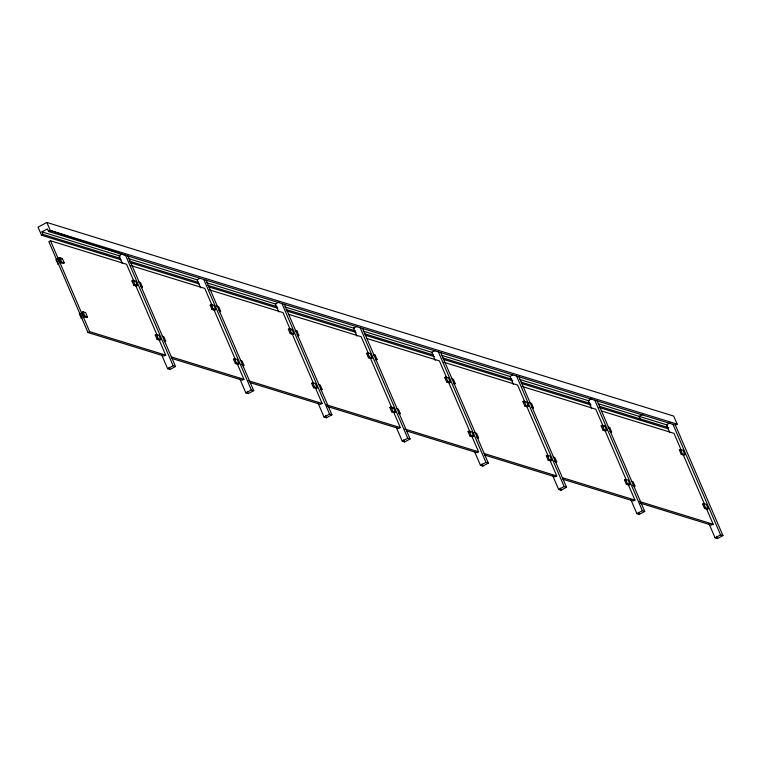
<?xml version="1.0" encoding="UTF-8"?>
<svg xmlns="http://www.w3.org/2000/svg" width="761" height="761" viewBox="0 0 761 761"><rect width="100%" height="100%" fill="white"/><g stroke="black" fill="none" stroke-linecap="round" stroke-linejoin="round"><path stroke-width="1.14" d="M120.238 258.283L43.035 234.436L41.922 231.867L47.429 228.918L48.533 231.487L675.359 425.104L677.157 424.143L673.675 416.067L46.849 222.44L38.05 227.159L41.532 235.235L121.018 259.796M41.532 235.235L43.035 234.436M677.157 424.143L50.331 230.516L48.533 231.487L50.806 230.669L125.08 255.125M134.031 281.57L126.573 264.267L50.502 240.771L48.856 241.656L88 332.538L164.072 356.043L165.717 355.159L159.192 340.005M58.283 264.295L55.914 259.767L57.018 259.178M59.767 257.703L58.664 258.293L60.557 262.678L61.66 262.088L64.219 262.878L62.326 258.493L59.767 257.703L61.66 262.088M61.222 259.082L62.326 258.493M57.807 264.153L58.901 263.563M64.219 262.878L63.115 263.468L59.368 262.307L57.484 257.931L60.043 258.721M122.616 253.689L118.944 255.658L122.388 263.639M131.948 280.923L133.042 280.333L135.601 281.132L137.494 285.508L136.39 286.098L133.831 285.308L131.948 280.923L132.414 281.075M81.57 318.383L79.211 313.855L80.314 313.266M81.96 312.381L83.063 311.791L85.622 312.581L87.505 316.966L86.412 317.556L83.853 316.766L81.96 312.381L82.435 312.524M133.831 285.308L134.935 284.719L137.494 285.508M81.094 318.241L82.198 317.651M83.853 316.766L84.947 316.176L87.505 316.966M141.318 287.629L142.421 287.04L140.528 282.654L138.825 282.122M88 332.538L89.646 331.653L165.717 355.159M199.905 278.336L197.156 279.82L200.59 287.801M210.15 305.085L211.254 304.495L213.812 305.285L215.696 309.67L214.592 310.26L212.034 309.47L210.15 305.085L210.626 305.228M155.234 335.011L156.338 334.421L158.897 335.211L160.78 339.596L159.686 340.186L157.127 339.396L155.234 335.011L155.71 335.154M212.034 309.47L213.137 308.88L215.696 309.67M157.127 339.396L158.221 338.807L160.78 339.596M219.529 311.782L220.623 311.192L218.74 306.807L216.181 306.017M164.614 341.708L165.717 341.118L163.824 336.733L162.122 336.21M279.021 302.003L275.358 303.972L278.792 311.953M161.579 354.645L167.639 368.724L173.147 365.775L175.515 366.507L127.924 256M167.639 368.724L170.007 369.456L175.515 366.507M288.352 329.237L289.456 328.647L292.015 329.446L293.898 333.822L292.804 334.412L290.245 333.622L288.352 329.237L288.828 329.389M233.446 359.173L234.54 358.583L237.099 359.373L238.992 363.758L237.889 364.348L235.33 363.558L233.446 359.173L233.912 359.316M290.436 329.884L291.539 329.294M290.911 330.036L292.015 329.446M290.245 333.622L291.339 333.033L293.898 333.822M235.33 363.558L236.433 362.959L238.992 363.758M295.839 331.558L296.942 330.968L298.835 335.354L297.732 335.943M242.816 365.87L243.92 365.28L242.027 360.895L240.324 360.362M236.937 363.083L243.929 379.311L242.274 380.196L171.881 358.45M357.232 326.165L353.561 328.134L357.004 336.115M239.782 378.797L245.851 392.885L251.349 389.936L253.717 390.669L206.126 280.162M245.851 392.885L248.219 393.618L253.717 390.669M366.564 353.399L367.658 352.809L370.217 353.599L372.11 357.984L371.007 358.574L368.448 357.784L366.564 353.399L367.03 353.542M311.649 383.325L312.742 382.735L315.311 383.525L317.194 387.91L316.091 388.5L313.532 387.71L311.649 383.325L312.124 383.477M368.448 357.784L369.551 357.194L372.11 357.984M313.532 387.71L314.635 387.121L317.194 387.91M374.051 355.71L375.144 355.121L377.037 359.506L375.934 360.096M321.028 390.022L322.122 389.432L320.238 385.047L318.526 384.524M315.14 387.235L322.131 403.473L320.476 404.357L250.084 382.612M435.435 350.317L431.772 352.286L435.206 360.267M317.984 402.959L324.053 417.038L329.551 414.089L331.92 414.821L284.329 304.324M324.053 417.038L326.421 417.77L331.92 414.821M444.766 377.551L445.87 376.961L448.429 377.76L450.312 382.136L449.209 382.726L446.65 381.936L444.766 377.551L445.242 377.703M389.851 407.487L390.954 406.897L393.513 407.687L395.397 412.072L394.303 412.662L391.744 411.872L389.851 407.487L390.326 407.63M392.41 408.276L393.513 407.687M446.65 381.936L447.753 381.347L450.312 382.136M391.744 411.872L392.838 411.273L395.397 412.072M454.146 384.257L455.24 383.668L453.356 379.282L451.644 378.75M399.23 414.184L400.334 413.594L398.441 409.209L396.738 408.676M393.808 412.481L400.334 427.625L398.688 428.51L327.154 406.412M512.724 374.964L509.975 376.448L513.409 384.429M396.196 427.111L402.255 441.199L407.763 438.25L410.131 438.983L362.54 328.476M402.255 441.199L404.624 441.932L410.131 438.983M522.969 401.713L524.072 401.123L526.631 401.913L528.514 406.298L527.421 406.888L524.862 406.098L522.969 401.713L523.444 401.856M468.063 431.639L469.156 431.049L471.715 431.839L473.608 436.224L472.505 436.814L469.946 436.024L468.063 431.639L468.529 431.791M524.862 406.098L525.956 405.508L528.514 406.298M469.946 436.024L471.049 435.435L473.608 436.224M532.348 408.41L533.451 407.82L531.558 403.435L529 402.645M477.432 438.336L478.536 437.746L476.643 433.361L474.084 432.571M472.02 436.633L478.545 451.787L476.89 452.671L406.498 430.926M591.849 398.631L588.177 400.6L591.62 408.581M474.398 451.273L480.467 465.351L485.965 462.403L488.334 463.135L440.743 352.638M480.467 465.351L482.835 466.084L488.334 463.135M601.18 425.865L602.274 425.275L604.833 426.074L606.726 430.45L605.623 431.049L603.064 430.25L601.18 425.865L601.647 426.017M546.265 455.801L547.359 455.211L549.927 456.001L551.811 460.386L550.707 460.976L548.148 460.186L546.265 455.801L546.74 455.944M603.739 426.664L604.833 426.074M603.064 430.25L604.167 429.661L606.726 430.45M548.148 460.186L549.252 459.596L551.811 460.386M608.667 428.186L609.761 427.596L611.654 431.982L610.55 432.571M642.798 414.374L639.135 416.343L640.239 418.902M555.644 462.498L556.738 461.908L554.855 457.523L553.142 456.99M549.756 459.711L556.748 475.939L555.092 476.824L484.7 455.078M670.051 422.793L666.389 424.762L669.823 432.743M552.6 475.425L558.669 489.513L564.167 486.564L566.536 487.297L518.945 376.79M558.669 489.513L561.038 490.246L566.536 487.297M679.383 450.027L680.486 449.437L683.045 450.227L684.929 454.612L683.825 455.202L681.266 454.412L679.383 450.027L679.858 450.17M624.467 479.953L625.571 479.363L628.129 480.153L630.013 484.538L628.919 485.128L626.36 484.338L624.467 479.953L624.943 480.105M681.266 454.412L682.37 453.822L684.929 454.612M626.36 484.338L627.454 483.749L630.013 484.538M633.846 486.65L634.95 486.06L633.057 481.675L631.354 481.152M627.958 483.863L634.95 500.101L633.304 500.985L562.902 479.24M630.812 499.587L636.871 513.665L642.379 510.717L644.748 511.449L597.157 400.952M636.871 513.665L639.24 514.398L644.748 511.449M702.669 504.115L703.773 503.525L706.332 504.315L708.225 508.7L707.121 509.29L704.562 508.5L702.669 504.115L703.145 504.258M704.562 508.5L705.666 507.91L708.225 508.7M706.636 509.109L713.162 524.253L711.506 525.138L639.972 503.04M709.014 523.739L715.083 537.827L720.581 534.878L722.95 535.611L675.359 425.104M715.083 537.827L717.452 538.56L722.95 535.611M41.922 231.867L120.267 256.067M128.209 258.521L197.47 279.915M206.554 282.721L275.815 304.115M284.899 306.921L354.15 328.314M363.235 331.121L432.495 352.514M441.58 355.32L509.699 376.362M519.915 379.511L589.176 400.904M598.26 403.71L667.654 425.152M129.322 261.09L198.573 282.483M207.658 285.289L276.918 306.673M286.003 309.48L355.254 330.873M364.338 333.679L433.599 355.073M442.683 357.879L511.934 379.273M521.019 382.079L590.279 403.473M599.364 406.279L668.757 427.72M130.102 262.602L199.372 283.996M208.457 286.802L277.727 308.195M286.811 311.002L356.081 332.405M365.166 335.201L434.436 356.605M443.52 359.411L512.781 380.804M521.865 383.611L591.135 405.004M599.088 407.468L668.358 428.862M130.978 265.627L204.785 288.419L212.233 305.732M209.189 289.779L282.987 312.581L289.97 328.8M288.524 314.293L361.19 336.733L368.181 352.961M366.735 338.445L439.401 360.895L446.85 378.198M443.806 362.255L517.604 385.047L525.052 402.36M522.008 386.407L595.806 409.209L602.798 425.437M601.352 410.921L674.018 433.361L681.466 450.674M295.239 330.436L296.942 330.968M373.442 354.597L375.144 355.121M608.058 427.064L609.761 427.596M140.718 286.507L142.421 287.04M218.921 310.669L220.623 311.192M297.123 334.821L298.835 335.354M375.335 358.983L377.037 359.506M453.537 383.135L455.24 383.668M531.739 407.297L533.451 407.82M609.951 431.449L611.654 431.982M164.005 340.595L165.717 341.118M241.361 364.49L243.92 365.28M320.419 388.909L322.122 389.432M398.621 413.061L400.334 413.594M476.833 437.223L478.536 437.746M554.179 461.118L556.738 461.908M632.391 485.271L634.95 486.06M171.254 356.861L243.929 379.311M248.324 380.671L322.131 403.473M326.536 404.833L400.334 427.625M404.738 428.985L478.545 451.787M484.082 453.499L556.748 475.939M562.284 477.651L634.95 500.101M639.354 501.461L713.162 524.253M672.99 424.372L720.581 534.878M683.33 455.002L704.306 503.696M680.486 449.437L682.37 453.822M703.773 503.525L705.666 507.91M716.52 536.391L717.452 538.56M594.788 400.219L642.379 510.717M605.128 430.84L626.094 479.535M602.274 425.275L604.167 429.661M625.571 479.363L627.454 483.749M638.308 512.239L639.24 514.398M516.576 376.058L564.167 486.564M526.45 405.603L548.358 456.467M524.072 401.123L525.956 405.508M547.359 455.211L549.252 459.596M560.106 488.077L561.038 490.246M438.374 351.905L485.965 462.403M448.248 381.442L470.155 432.305M445.87 376.961L447.753 381.347M469.156 431.049L471.049 435.435M481.903 463.925L482.835 466.084M360.172 327.744L407.763 438.25M370.512 358.374L391.477 407.068M367.658 352.809L369.551 357.194M390.954 406.897L392.838 411.273M403.691 439.763L404.624 441.932M281.96 303.591L329.551 414.089M292.3 334.212L313.275 382.907M289.456 328.647L291.339 333.033M312.742 382.735L314.635 387.121M325.489 415.611L326.421 417.77M203.758 279.43L251.349 389.936M213.632 308.976L235.539 359.839M211.254 304.495L213.137 308.88M234.54 358.583L236.433 362.959M247.287 391.449L248.219 393.618M125.555 255.277L173.147 365.775M135.429 284.814L157.327 335.677M133.042 280.333L134.935 284.719M156.338 334.421L158.221 338.807M169.075 367.297L170.007 369.456M46.849 222.44L50.331 230.516M83.063 311.791L84.947 316.176M50.502 240.771L89.646 331.653M80.685 314.141L81.817 316.766"/></g></svg>
